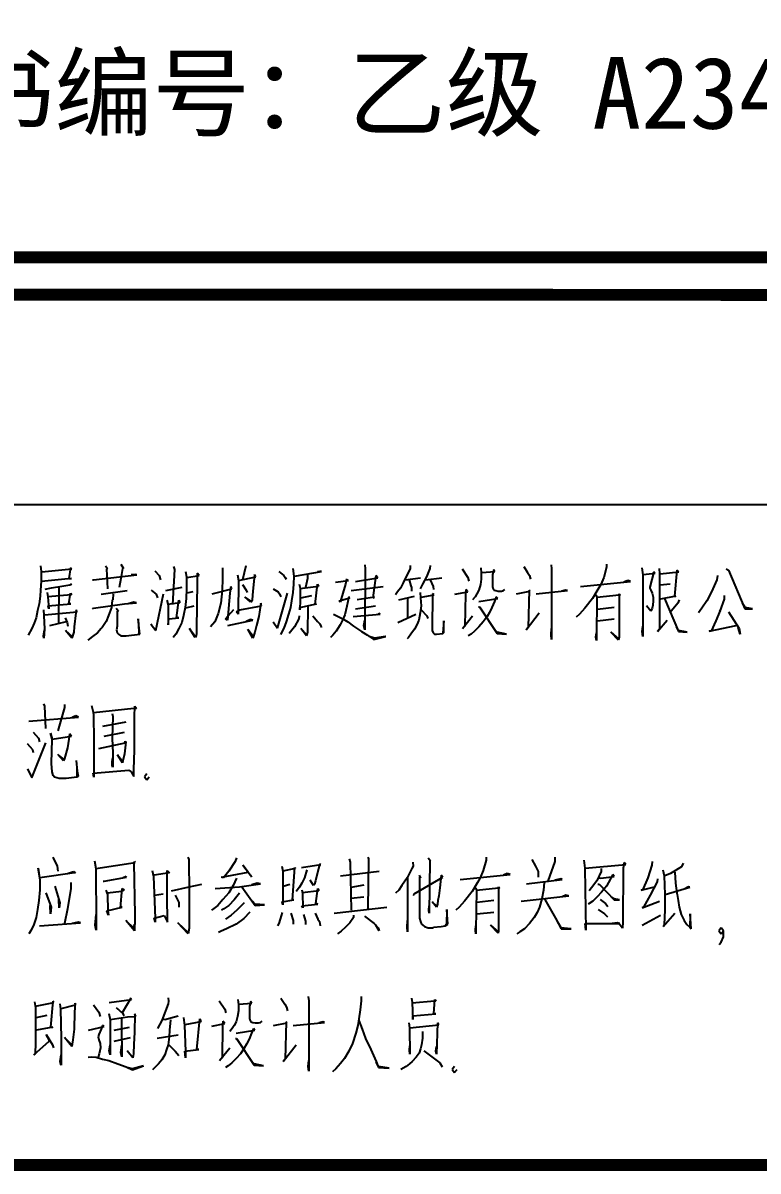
# Model space of a CAD drawing. Extents: x 12152 to 491505, y 111028 to 412681.
# Drawn here: x 79590 to 83281, y 354068 to 359829 of the extents above; entities that cross this region are included whole.
import ezdxf

# ---------------------------------------------------------------- set-up
doc = ezdxf.new("R2010")
doc.units = 0
doc.header["$LTSCALE"] = 1000
doc.header["$MEASUREMENT"] = 0
doc.layers.add('PUB_TITLE', color=4, linetype='Continuous')
doc.styles.add('STYLE4', font='', dxfattribs={"width": 0.8})
doc.styles.get('STYLE4').set_extended_font_data('SimSun')

msp = doc.modelspace()

# ---------------------------------------------------------------- linework, layer by layer
at = {"layer": 'PUB_TITLE'}
for p, q in [((77366.5, 357412.1), (85766.5, 357412.1)), ((79677.9, 357104.4), (79680.4, 357077.2)), ((80004.5, 357104.4), (80014.2, 357092.3)), ((80081.9, 357113.5), (80094, 357092.3)), ((80345.6, 357101.4), (80350.4, 357086.3)), ((80708.4, 357104.4), (80691.5, 357034.9)), ((81305.9, 357110.5), (81308.3, 357089.3)), ((81533.2, 357107.4), (81533.2, 357092.3)), ((81634.8, 357107.4), (81632.4, 357092.3)), ((82104.1, 357101.4), (82123.5, 357071.2)), ((82242, 357110.5), (82244.4, 357089.3)), ((82520.2, 357113.5), (82520.2, 357098.4)), ((79680.4, 357077.2), (79680.4, 357028.8)), ((79685.2, 357074.2), (79835.2, 357089.3)), ((79827.9, 357095.4), (79820.7, 357040.9)), ((79835.2, 357089.3), (79827.9, 357095.4)), ((79944, 357034.9), (80161.7, 357059.1)), ((80014.2, 357092.3), (80009.3, 357089.3)), ((80009.3, 357089.3), (80014.2, 356989.5)), ((80089.2, 357092.3), (80081.9, 357040.9)), ((80094, 357092.3), (80089.2, 357092.3)), ((80154.5, 357062.1), (80132.7, 357059.1)), ((80161.7, 357059.1), (80154.5, 357062.1)), ((80251.2, 357080.2), (80273, 357056)), ((80273, 357056), (80280.3, 357034.9)), ((80350.4, 357086.3), (80340.7, 356910.9)), ((80406, 357077.2), (80410.9, 357050)), ((80410.9, 357050), (80410.9, 356989.5)), ((80413.3, 357047), (80473.8, 357056)), ((80464.1, 357068.1), (80464.1, 357022.8)), ((80473.8, 357056), (80464.1, 357068.1)), ((80592.3, 357095.4), (80592.3, 357040.9)), ((80667.3, 357059.1), (80672.1, 357031.9)), ((80672.1, 357031.9), (80759.2, 357050)), ((80751.9, 357062.1), (80749.5, 357025.8)), ((80759.2, 357050), (80751.9, 357062.1)), ((80875.3, 357077.2), (80899.5, 357056)), ((80899.5, 357056), (80906.7, 357047)), ((80906.7, 357047), (80911.6, 357037.9)), ((80945.5, 357092.3), (80950.3, 357053)), ((80950.3, 357053), (80947.9, 357013.7)), ((80952.7, 357053), (81088.2, 357077.2)), ((81018, 357059.1), (81018, 357040.9)), ((81080.9, 357077.2), (81068.8, 357074.2)), ((81088.2, 357077.2), (81080.9, 357077.2)), ((81259.9, 357025.8), (81371.2, 357044)), ((81308.3, 357089.3), (81305.9, 356783.9)), ((81361.5, 357056), (81347, 356944.2)), ((81371.2, 357044), (81361.5, 357056)), ((81533.2, 357092.3), (81499.4, 357019.8)), ((81509.1, 357034.9), (81586.5, 357044)), ((81615.5, 357050), (81596.1, 357013.7)), ((81610.6, 357034.9), (81692.9, 357044)), ((81632.4, 357092.3), (81615.5, 357050)), ((81794.5, 357089.3), (81823.5, 357047)), ((81823.5, 357047), (81828.3, 357028.8)), ((81888.8, 357095.4), (81891.2, 357068.1)), ((81891.2, 357068.1), (81891.2, 357037.9)), ((81893.7, 357071.2), (81959, 357077.2)), ((81954.1, 357086.3), (81946.9, 357062.1)), ((81946.9, 357062.1), (81946.9, 357040.9)), ((81959, 357077.2), (81954.1, 357086.3)), ((82123.5, 357071.2), (82133.1, 357056)), ((82133.1, 357056), (82138, 357037.9)), ((82244.4, 357089.3), (82244.4, 356735.5)), ((82505.6, 357047), (82491.1, 357010.7)), ((82520.2, 357098.4), (82505.6, 357047)), ((82696.7, 357095.4), (82701.6, 357059.1)), ((82701.6, 357059.1), (82701.6, 356750.7)), ((82704, 357062.1), (82764.5, 357068.1)), ((82757.2, 357074.2), (82737.9, 356998.6)), ((82764.5, 357068.1), (82757.2, 357074.2)), ((82783.8, 357092.3), (82786.2, 357065.1)), ((82786.2, 357065.1), (82786.2, 356786.9)), ((82788.7, 357065.1), (82883, 357074.2)), ((82873.3, 357083.3), (82861.2, 356953.2)), ((82883, 357074.2), (82873.3, 357083.3)), ((83076.5, 357056), (83074.1, 357034.9)), ((83120, 357089.3), (83132.1, 357083.3)), ((83132.1, 357083.3), (83214.4, 356889.7)), ((79677.9, 356983.5), (79675.5, 356953.2)), ((79680.4, 357028.8), (79677.9, 356983.5)), ((79832.8, 357040.9), (79682.8, 357025.8)), ((79731.2, 356992.6), (79699.7, 356986.5)), ((79765, 356998.6), (79731.2, 356992.6)), ((79825.5, 357007.7), (79765, 356998.6)), ((79769.9, 356995.6), (79767.4, 356817.2)), ((79820.7, 357040.9), (79832.8, 357040.9)), ((79832.8, 357013.7), (79825.5, 357007.7)), ((79939.2, 357034.9), (79944, 357034.9)), ((80081.9, 357040.9), (80072.2, 356995.6)), ((80234.3, 356983.5), (80258.5, 356962.3)), ((80306.9, 356980.5), (80389.1, 356998.6)), ((80410.9, 356989.5), (80408.5, 356941.1)), ((80464.1, 357022.8), (80461.7, 356786.9)), ((80539.1, 356965.3), (80638.3, 356989.5)), ((80592.3, 357040.9), (80589.9, 356980.5)), ((80633.4, 357001.6), (80628.6, 356968.4)), ((80638.3, 356989.5), (80633.4, 357001.6)), ((80672.1, 357031.9), (80669.7, 356862.5)), ((80691.5, 357010.7), (80710.8, 356983.5)), ((80710.8, 356983.5), (80715.7, 356971.4)), ((80749.5, 357025.8), (80744.7, 356977.4)), ((80846.3, 356989.5), (80870.5, 356974.4)), ((80947.9, 357013.7), (80945.5, 356971.4)), ((80976.9, 357013.7), (80981.7, 356992.6)), ((81073.7, 357001.6), (80979.3, 356989.5)), ((80981.7, 356992.6), (80981.7, 356935.1)), ((81018, 357040.9), (81008.3, 356995.6)), ((81056.7, 356910.9), (81068.8, 357013.7)), ((81068.8, 357013.7), (81073.7, 357001.6)), ((81158.3, 357022.8), (81223.6, 357031.9)), ((81209.1, 357013.7), (81182.5, 356923)), ((81213.9, 357037.9), (81209.1, 357013.7)), ((81223.6, 357031.9), (81213.9, 357037.9)), ((81238.1, 356980.5), (81397.8, 357001.6)), ((81484.9, 356992.6), (81470.4, 356974.4)), ((81499.4, 357019.8), (81484.9, 356992.6)), ((81528.4, 357034.9), (81538.1, 357004.6)), ((81538.1, 357004.6), (81540.5, 356995.6)), ((81540.5, 356995.6), (81540.5, 356977.4)), ((81596.1, 357013.7), (81584, 356989.5)), ((81634.8, 357034.9), (81649.4, 357001.6)), ((81649.4, 357001.6), (81651.8, 356986.5)), ((81813.8, 356986.5), (81811.4, 356962.3)), ((81823.5, 356974.4), (81813.8, 356986.5)), ((81879.1, 356983.5), (81869.5, 356965.3)), ((81886.4, 357010.7), (81879.1, 356983.5)), ((81891.2, 357037.9), (81886.4, 357010.7)), ((81946.9, 357040.9), (81946.9, 357022.8)), ((81946.9, 357022.8), (81946.9, 357001.6)), ((81946.9, 357001.6), (81949.3, 356992.6)), ((81949.3, 356992.6), (81954.1, 356983.5)), ((81954.1, 356983.5), (81963.8, 356980.5)), ((82002.5, 356980.5), (82009.8, 356986.5)), ((82130.7, 356983.5), (82125.9, 356796)), ((82135.5, 356977.4), (82130.7, 356983.5)), ((82314.5, 356983.5), (82295.2, 356977.4)), ((82324.2, 356980.5), (82314.5, 356983.5)), ((82389.5, 357001.6), (82641.1, 357025.8)), ((82476.6, 356986.5), (82450, 356941.1)), ((82491.1, 357010.7), (82476.6, 356986.5)), ((82626.6, 357031.9), (82607.2, 357022.8)), ((82641.1, 357025.8), (82626.6, 357031.9)), ((82737.9, 356998.6), (82737.9, 356992.6)), ((82737.9, 356992.6), (82742.7, 356983.5)), ((82742.7, 356983.5), (82749.9, 356968.4)), ((82839.4, 357013.7), (82788.7, 357007.7)), ((83074.1, 357034.9), (83047.5, 356974.4)), ((79675.5, 356953.2), (79670.7, 356913.9)), ((79711.8, 356971.4), (79714.2, 356950.2)), ((79832.8, 356959.3), (79714.2, 356950.2)), ((79714.2, 356950.2), (79719.1, 356889.7)), ((79820.7, 356913.9), (79827.9, 356968.4)), ((79827.9, 356968.4), (79832.8, 356959.3)), ((79982.7, 356962.3), (80113.4, 356980.5)), ((80038.4, 356932.1), (80033.5, 356895.8)), ((80040.8, 356935.1), (80038.4, 356932.1)), ((80043.2, 356965.3), (80040.8, 356935.1)), ((80256.1, 356780.9), (80294.8, 356965.3)), ((80258.5, 356962.3), (80265.7, 356944.2)), ((80311.7, 356932.1), (80319, 356907.9)), ((80360.1, 356844.4), (80372.2, 356932.1)), ((80372.2, 356932.1), (80377, 356920)), ((80408.5, 356941.1), (80403.6, 356895.8)), ((80442.3, 356974.4), (80413.3, 356968.4)), ((80589.9, 356980.5), (80582.6, 356917)), ((80628.6, 356968.4), (80616.5, 356832.3)), ((80703.6, 356947.2), (80735, 356926)), ((80732.6, 356923), (80703.6, 356947.2)), ((80737.4, 356926), (80732.6, 356923)), ((80739.8, 356935.1), (80737.4, 356926)), ((80744.7, 356977.4), (80739.8, 356935.1)), ((80868, 356793), (80918.8, 356968.4)), ((80870.5, 356974.4), (80877.7, 356965.3)), ((80877.7, 356965.3), (80885, 356950.2)), ((80938.2, 356929.1), (80933.4, 356895.8)), ((80945.5, 356971.4), (80938.2, 356929.1)), ((80981.7, 356935.1), (80979.3, 356883.7)), ((80984.2, 356944.2), (81039.8, 356956.3)), ((81177.7, 356929.1), (81230.9, 356944.2)), ((81182.5, 356923), (81177.7, 356929.1)), ((81226, 356950.2), (81216.4, 356901.8)), ((81230.9, 356944.2), (81226, 356950.2)), ((81354.2, 356947.2), (81267.2, 356935.1)), ((81347, 356944.2), (81354.2, 356947.2)), ((81470.4, 356974.4), (81460.7, 356959.3)), ((81477.6, 356935.1), (81555, 356953.2)), ((81521.1, 356941.1), (81521.1, 356841.4)), ((81584, 356971.4), (81586.5, 356944.2)), ((81586.5, 356944.2), (81588.9, 356904.9)), ((81588.9, 356947.2), (81654.2, 356959.3)), ((81646.9, 356947.2), (81644.5, 356802.1)), ((81646.9, 356965.3), (81646.9, 356947.2)), ((81654.2, 356959.3), (81646.9, 356965.3)), ((81758.2, 356962.3), (81823.5, 356974.4)), ((81811.4, 356962.3), (81809, 356802.1)), ((81859.8, 356950.2), (81847.7, 356935.1)), ((81869.5, 356965.3), (81859.8, 356950.2)), ((81879.1, 356926), (81973.5, 356941.1)), ((81956.6, 356926), (81944.5, 356895.8)), ((81966.2, 356950.2), (81956.6, 356926)), ((81963.8, 356980.5), (81975.9, 356977.4)), ((81973.5, 356941.1), (81966.2, 356950.2)), ((81975.9, 356977.4), (81992.8, 356977.4)), ((81992.8, 356977.4), (82002.5, 356980.5)), ((82067.8, 356965.3), (82135.5, 356977.4)), ((82167, 356965.3), (82324.2, 356980.5)), ((82450, 356941.1), (82411.3, 356892.8)), ((82466.9, 356959.3), (82471.8, 356947.2)), ((82471.8, 356947.2), (82469.4, 356747.6)), ((82471.8, 356947.2), (82583, 356959.3)), ((82583, 356965.3), (82587.9, 356959.3)), ((82583, 356959.3), (82583, 356965.3)), ((82587.9, 356959.3), (82583, 356956.3)), ((82583, 356956.3), (82583, 356744.6)), ((82749.9, 356968.4), (82754.8, 356947.2)), ((82754.8, 356929.1), (82752.4, 356907.9)), ((82754.8, 356947.2), (82754.8, 356929.1)), ((82868.5, 356953.2), (82791.1, 356938.1)), ((82810.4, 356941.1), (82880.6, 356774.8)), ((82861.2, 356953.2), (82868.5, 356953.2)), ((82885.4, 356935.1), (82878.2, 356917)), ((83023.3, 356929.1), (82999.1, 356892.8)), ((83047.5, 356974.4), (83023.3, 356929.1)), ((83110.4, 356938.1), (83088.6, 356877.7)), ((83110.4, 356956.3), (83110.4, 356938.1)), ((79663.4, 356880.7), (79656.2, 356844.4)), ((79670.7, 356913.9), (79663.4, 356880.7)), ((79692.5, 356883.7), (79694.9, 356856.5)), ((79697.3, 356859.5), (79861.8, 356874.6)), ((79716.7, 356904.9), (79830.3, 356913.9)), ((79719.1, 356889.7), (79716.7, 356904.9)), ((79830.3, 356913.9), (79820.7, 356913.9)), ((79854.5, 356868.6), (79847.3, 356799)), ((79856.9, 356883.7), (79854.5, 356868.6)), ((79861.8, 356874.6), (79856.9, 356883.7)), ((79939.2, 356889.7), (79944, 356892.8)), ((79944, 356892.8), (80098.8, 356913.9)), ((80033.5, 356895.8), (80019, 356856.5)), ((80057.7, 356892.8), (80069.8, 356877.7)), ((80062.6, 356877.7), (80062.6, 356808.1)), ((80069.8, 356877.7), (80062.6, 356877.7)), ((80098.8, 356913.9), (80159.3, 356920)), ((80147.2, 356923), (80118.2, 356913.9)), ((80159.3, 356920), (80147.2, 356923)), ((80377, 356920), (80316.5, 356910.9)), ((80319, 356907.9), (80319, 356808.1)), ((80403.6, 356895.8), (80396.4, 356856.5)), ((80447.2, 356901.8), (80406, 356892.8)), ((80582.6, 356917), (80570.5, 356865.6)), ((80606.8, 356838.3), (80647.9, 356886.7)), ((80662.4, 356874.6), (80679.4, 356883.7)), ((80669.7, 356862.5), (80662.4, 356874.6)), ((80679.4, 356883.7), (80788.2, 356904.9)), ((80783.4, 356917), (80773.7, 356850.4)), ((80788.2, 356904.9), (80783.4, 356917)), ((80933.4, 356895.8), (80923.7, 356862.5)), ((80979.3, 356895.8), (81064, 356913.9)), ((80979.3, 356883.7), (80979.3, 356895.8)), ((81020.4, 356898.8), (81018, 356771.8)), ((81064, 356913.9), (81056.7, 356910.9)), ((81216.4, 356901.8), (81206.7, 356859.5)), ((81259.9, 356889.7), (81359.1, 356904.9)), ((81584, 356868.6), (81576.8, 356832.3)), ((81588.9, 356904.9), (81584, 356868.6)), ((81588.9, 356883.7), (81617.9, 356853.5)), ((81876.7, 356898.8), (81881.6, 356898.8)), ((81881.6, 356898.8), (81971.1, 356765.8)), ((81932.4, 356871.6), (81920.3, 356850.4)), ((81944.5, 356895.8), (81932.4, 356871.6)), ((82116.2, 356783.9), (82181.5, 356868.6)), ((82411.3, 356892.8), (82384.7, 356862.5)), ((82558.9, 356895.8), (82474.2, 356886.7)), ((82720.9, 356904.9), (82742.7, 356880.7)), ((82742.7, 356877.7), (82720.9, 356904.9)), ((82749.9, 356892.8), (82742.7, 356877.7)), ((82752.4, 356907.9), (82749.9, 356892.8)), ((82878.2, 356917), (82837, 356868.6)), ((82999.1, 356892.8), (82982.2, 356868.6)), ((83091, 356880.7), (83069.2, 356829.3)), ((83088.6, 356877.7), (83091, 356880.7)), ((83132.1, 356874.6), (83185.4, 356790)), ((83216.8, 356895.8), (83202.3, 356917)), ((83214.4, 356889.7), (83219.2, 356889.7)), ((83253.1, 356889.7), (83216.8, 356895.8)), ((83219.2, 356889.7), (83253.1, 356889.7)), ((79646.5, 356817.2), (79634.4, 356790)), ((79656.2, 356844.4), (79646.5, 356817.2)), ((79694.9, 356856.5), (79697.3, 356786.9)), ((79723.9, 356805.1), (79808.6, 356826.3)), ((79801.3, 356844.4), (79811, 356820.2)), ((79811, 356820.2), (79815.8, 356802.1)), ((80006.9, 356826.3), (79987.6, 356796)), ((80019, 356856.5), (80006.9, 356826.3)), ((80169, 356838.3), (80171.4, 356771.8)), ((80176.2, 356762.8), (80169, 356838.3)), ((80231.9, 356814.2), (80234.3, 356811.1)), ((80234.3, 356811.1), (80256.1, 356780.9)), ((80319, 356808.1), (80321.4, 356838.3)), ((80321.4, 356838.3), (80372.2, 356844.4)), ((80372.2, 356844.4), (80360.1, 356844.4)), ((80386.7, 356820.2), (80372.2, 356790)), ((80396.4, 356856.5), (80386.7, 356820.2)), ((80553.6, 356823.2), (80531.8, 356799)), ((80570.5, 356865.6), (80553.6, 356823.2)), ((80616.5, 356832.3), (80606.8, 356838.3)), ((80618.9, 356805.1), (80744.7, 356832.3)), ((80732.6, 356835.3), (80710.8, 356826.3)), ((80744.7, 356832.3), (80732.6, 356835.3)), ((80773.7, 356850.4), (80761.6, 356805.1)), ((80846.3, 356823.2), (80868, 356793)), ((80911.6, 356823.2), (80899.5, 356793)), ((80923.7, 356862.5), (80911.6, 356823.2)), ((80974.5, 356838.3), (80952.7, 356799)), ((80976.9, 356853.5), (80974.5, 356838.3)), ((81044.6, 356853.5), (81068.8, 356826.3)), ((81068.8, 356826.3), (81080.9, 356814.2)), ((81080.9, 356814.2), (81085.7, 356802.1)), ((81148.6, 356862.5), (81172.8, 356850.4)), ((81172.8, 356850.4), (81192.2, 356841.4)), ((81194.6, 356832.3), (81182.5, 356808.1)), ((81192.2, 356841.4), (81221.2, 356823.2)), ((81206.7, 356859.5), (81194.6, 356832.3)), ((81221.2, 356823.2), (81250.2, 356802.1)), ((81247.8, 356850.4), (81383.3, 356862.5)), ((81301, 356805.1), (81305.9, 356832.3)), ((81376, 356865.6), (81368.8, 356859.5)), ((81383.3, 356862.5), (81376, 356865.6)), ((81472.8, 356820.2), (81562.3, 356862.5)), ((81576.8, 356832.3), (81567.1, 356808.1)), ((81617.9, 356853.5), (81622.7, 356841.4)), ((81702.6, 356829.3), (81697.7, 356768.8)), ((81702.6, 356768.8), (81702.6, 356829.3)), ((81796.9, 356790), (81847.7, 356853.5)), ((81900.9, 356823.2), (81879.1, 356799)), ((81920.3, 356850.4), (81900.9, 356823.2)), ((82384.7, 356862.5), (82367.8, 356847.4)), ((82474.2, 356829.3), (82558.9, 356838.3)), ((82776.6, 356774.8), (82824.9, 356832.3)), ((83069.2, 356829.3), (83045.1, 356777.9)), ((79634.4, 356790), (79615.1, 356756.7)), ((79692.5, 356753.7), (79697.3, 356783.9)), ((79694.9, 356741.6), (79692.5, 356753.7)), ((79697.3, 356786.9), (79694.9, 356741.6)), ((79803.7, 356780.9), (79837.6, 356750.7)), ((79835.2, 356741.6), (79803.7, 356780.9)), ((79840, 356756.7), (79835.2, 356741.6)), ((79844.9, 356771.8), (79840, 356756.7)), ((79847.3, 356799), (79844.9, 356771.8)), ((79963.4, 356768.8), (79939.2, 356750.7)), ((79982.7, 356790), (79963.4, 356768.8)), ((79987.6, 356796), (79982.7, 356790)), ((80062.6, 356802.1), (80060.1, 356783.9)), ((80060.1, 356783.9), (80062.6, 356768.8)), ((80062.6, 356808.1), (80062.6, 356802.1)), ((80062.6, 356768.8), (80069.8, 356762.8)), ((80069.8, 356762.8), (80081.9, 356753.7)), ((80081.9, 356753.7), (80108.5, 356753.7)), ((80108.5, 356753.7), (80176.2, 356762.8)), ((80171.4, 356771.8), (80171.4, 356762.8)), ((80357.7, 356762.8), (80343.1, 356744.6)), ((80372.2, 356790), (80357.7, 356762.8)), ((80425.4, 356790), (80456.8, 356750.7)), ((80454.4, 356744.6), (80425.4, 356790)), ((80459.3, 356753.7), (80454.4, 356744.6)), ((80461.7, 356765.8), (80459.3, 356753.7)), ((80461.7, 356786.9), (80461.7, 356765.8)), ((80718.1, 356786.9), (80747.1, 356750.7)), ((80744.7, 356741.6), (80718.1, 356786.9)), ((80754.4, 356771.8), (80744.7, 356741.6)), ((80761.6, 356805.1), (80754.4, 356771.8)), ((80899.5, 356793), (80882.6, 356759.7)), ((80952.7, 356799), (80926.1, 356765.8)), ((80984.2, 356790), (81013.2, 356759.7)), ((81013.2, 356753.7), (80984.2, 356790)), ((81015.6, 356756.7), (81013.2, 356753.7)), ((81018, 356771.8), (81015.6, 356756.7)), ((81085.7, 356802.1), (81088.2, 356796)), ((81146.2, 356756.7), (81134.1, 356744.6)), ((81163.2, 356777.9), (81146.2, 356756.7)), ((81182.5, 356808.1), (81163.2, 356777.9)), ((81250.2, 356802.1), (81288.9, 356774.8)), ((81288.9, 356774.8), (81320.4, 356756.7)), ((81305.9, 356783.9), (81301, 356805.1)), ((81320.4, 356756.7), (81325.2, 356753.7)), ((81325.2, 356753.7), (81351.8, 356735.5)), ((81538.1, 356762.8), (81526, 356744.6)), ((81555, 356786.9), (81538.1, 356762.8)), ((81567.1, 356808.1), (81555, 356786.9)), ((81644.5, 356802.1), (81644.5, 356780.9)), ((81644.5, 356780.9), (81649.4, 356768.8)), ((81649.4, 356768.8), (81656.6, 356762.8)), ((81656.6, 356762.8), (81666.3, 356762.8)), ((81666.3, 356762.8), (81697.7, 356765.8)), ((81697.7, 356765.8), (81702.6, 356768.8)), ((81809, 356802.1), (81796.9, 356790)), ((81840.4, 356762.8), (81825.9, 356753.7)), ((81857.4, 356777.9), (81840.4, 356762.8)), ((81879.1, 356799), (81857.4, 356777.9)), ((81971.1, 356771.8), (81959, 356783.9)), ((82017, 356762.8), (81971.1, 356771.8)), ((81971.1, 356765.8), (82017, 356762.8)), ((82125.9, 356796), (82116.2, 356783.9)), ((82242, 356759.7), (82244.4, 356790)), ((82244.4, 356735.5), (82242, 356759.7)), ((82466.9, 356747.6), (82469.4, 356768.8)), ((82541.9, 356771.8), (82580.6, 356738.6)), ((82580.6, 356732.5), (82541.9, 356771.8)), ((82699.2, 356774.8), (82701.6, 356802.1)), ((82701.6, 356750.7), (82699.2, 356774.8)), ((82786.2, 356786.9), (82776.6, 356774.8)), ((82880.6, 356780.9), (82870.9, 356799)), ((82924.1, 356771.8), (82880.6, 356780.9)), ((82880.6, 356774.8), (82924.1, 356771.8)), ((83035.4, 356777.9), (83170.8, 356805.1)), ((83045.1, 356777.9), (83035.4, 356777.9)), ((83190.2, 356762.8), (83180.5, 356796)), ((83185.4, 356790), (83190.2, 356762.8)), ((79939.2, 356750.7), (79915, 356732.5)), ((81354.2, 356741.6), (81327.6, 356750.7)), ((81351.8, 356735.5), (81412.3, 356750.7)), ((81409.9, 356750.7), (81354.2, 356741.6)), ((81412.3, 356750.7), (81409.9, 356750.7)), ((81526, 356744.6), (81518.7, 356738.6)), ((82469.4, 356729.5), (82466.9, 356747.6)), ((82469.4, 356747.6), (82469.4, 356729.5)), ((82583, 356744.6), (82580.6, 356732.5)), ((79692.5, 356412.9), (79697.3, 356400.8)), ((79798.9, 356409.8), (79798.9, 356394.7)), ((79697.3, 356400.8), (79702.1, 356288.9)), ((79798.9, 356394.7), (79765, 356276.8)), ((79854.5, 356352.4), (79837.6, 356343.3)), ((79869, 356346.3), (79854.5, 356352.4)), ((79934.4, 356403.8), (79941.6, 356370.5)), ((79941.6, 356370.5), (79944, 356355.4)), ((80147.2, 356388.7), (79944, 356367.5)), ((79944, 356355.4), (79946.4, 356228.4)), ((80038.4, 356364.5), (80040.8, 356349.4)), ((80159.3, 356388.7), (80147.2, 356388.7)), ((80149.6, 356355.4), (80152.1, 356391.7)), ((80149.6, 356261.7), (80149.6, 356355.4)), ((80152.1, 356400.8), (80159.3, 356388.7)), ((80152.1, 356391.7), (80152.1, 356400.8)), ((79619.9, 356325.2), (79869, 356346.3)), ((79990, 356301), (80108.5, 356322.1)), ((80040.8, 356349.4), (80038.4, 356240.5)), ((79641.7, 356270.7), (79668.3, 356240.5)), ((79668.3, 356240.5), (79673.1, 356222.4)), ((79728.7, 356264.7), (79736, 356234.5)), ((79736, 356234.5), (79728.7, 356264.7)), ((79733.6, 356113.5), (79736, 356234.5)), ((79736, 356234.5), (79832.8, 356249.6)), ((79820.7, 356234.5), (79813.4, 356192.1)), ((79823.1, 356261.7), (79820.7, 356234.5)), ((79832.8, 356249.6), (79823.1, 356261.7)), ((79997.2, 356249.6), (80098.8, 356270.7)), ((80038.4, 356240.5), (80040.8, 356164.9)), ((80149.6, 356180), (80149.6, 356261.7)), ((79610.2, 356213.3), (79636.8, 356183.1)), ((79634.4, 356041), (79704.6, 356216.3)), ((79636.8, 356183.1), (79641.7, 356167.9)), ((79813.4, 356192.1), (79798.9, 356137.7)), ((79946.4, 356228.4), (79946.4, 356134.7)), ((79970.6, 356189.1), (80103.7, 356216.3)), ((80106.1, 356222.4), (80098.8, 356161.9)), ((80103.7, 356225.4), (80108.5, 356219.3)), ((80103.7, 356216.3), (80103.7, 356225.4)), ((80108.5, 356219.3), (80106.1, 356222.4)), ((80147.2, 356083.3), (80149.6, 356180)), ((79794.1, 356125.6), (79765, 356158.9)), ((79769.9, 356152.8), (79796.5, 356131.7)), ((79798.9, 356137.7), (79794.1, 356125.6)), ((79856.9, 356128.6), (79861.8, 356074.2)), ((79946.4, 356134.7), (79946.4, 356044)), ((80038.4, 356122.6), (80040.8, 356140.7)), ((80038.4, 356104.4), (80038.4, 356122.6)), ((80040.8, 356164.9), (80040.8, 356095.4)), ((80065, 356155.9), (80091.6, 356122.6)), ((80089.2, 356116.5), (80065, 356155.9)), ((80091.6, 356125.6), (80089.2, 356116.5)), ((80098.8, 356161.9), (80091.6, 356125.6)), ((79612.6, 356086.3), (79634.4, 356041)), ((79736, 356071.2), (79733.6, 356113.5)), ((79740.8, 356053), (79736, 356071.2)), ((79859.4, 356098.4), (79859.4, 356047)), ((79861.8, 356074.2), (79866.6, 356050)), ((79941.6, 356065.1), (80120.6, 356080.3)), ((79946.4, 356044), (79941.6, 356065.1)), ((80040.8, 356095.4), (80038.4, 356104.4)), ((80120.6, 356080.3), (80132.7, 356071.2)), ((80132.7, 356071.2), (80147.2, 356047)), ((80147.2, 356047), (80147.2, 356083.3)), ((79748.1, 356044), (79740.8, 356053)), ((79772.3, 356037.9), (79748.1, 356044)), ((79806.2, 356037.9), (79772.3, 356037.9)), ((79859.4, 356044), (79806.2, 356037.9)), ((79866.6, 356050), (79859.4, 356044)), ((80212.2, 356061.4), (80200.4, 356046.7)), ((80200.4, 356046.7), (80212.2, 356031.9)), ((80212.2, 356031.9), (80224.1, 356046.7)), ((79740.3, 355642.9), (79762, 355597.5)), ((79948.3, 355624.8), (79955.6, 355585.4)), ((79955.6, 355585.4), (80153.9, 355615.7)), ((80149.1, 355621.7), (80146.6, 355612.7)), ((80146.6, 355612.7), (80151.5, 355355.7)), ((80153.9, 355615.7), (80149.1, 355621.7)), ((80417.6, 355642.9), (80422.4, 355630.8)), ((80422.4, 355630.8), (80424.8, 355464.5)), ((80654.6, 355621.7), (80623.2, 355573.4)), ((80661.9, 355639.9), (80654.6, 355621.7)), ((80693.3, 355603.6), (80732, 355552.2)), ((80719.9, 355567.3), (80693.3, 355603.6)), ((80988.4, 355591.5), (81085.2, 355606.6)), ((81080.3, 355609.6), (81073.1, 355585.4)), ((81085.2, 355606.6), (81080.3, 355609.6)), ((81227.9, 355633.8), (81232.7, 355618.7)), ((81232.7, 355618.7), (81237.6, 355376.8)), ((81322.2, 355642.9), (81324.7, 355633.8)), ((81324.7, 355633.8), (81322.2, 355382.9)), ((81547.2, 355618.7), (81549.6, 355597.5)), ((81624.6, 355639.9), (81636.7, 355624.8)), ((81631.9, 355627.8), (81629.4, 355361.7)), ((81636.7, 355624.8), (81631.9, 355627.8)), ((81914.9, 355627.8), (81900.3, 355576.4)), ((81914.9, 355642.9), (81914.9, 355627.8)), ((82144.7, 355630.8), (82164, 355597.5)), ((82260.8, 355621.7), (82224.5, 355522)), ((82260.8, 355642.9), (82260.8, 355621.7)), ((82405.9, 355627.8), (82410.7, 355588.5)), ((82413.2, 355588.5), (82616.3, 355606.6)), ((82609.1, 355615.7), (82604.2, 355588.5)), ((82616.3, 355606.6), (82609.1, 355615.7)), ((82747, 355603.6), (82727.6, 355540.1)), ((82749.4, 355621.7), (82747, 355603.6)), ((82904.2, 355612.7), (82896.9, 355594.5)), ((79665.3, 355588.5), (79675, 355528)), ((79675, 355540.1), (79665.3, 355588.5)), ((79849.1, 355564.3), (79675, 355540.1)), ((79762, 355597.5), (79764.5, 355573.4)), ((79812.8, 355561.3), (79844.3, 355570.3)), ((79844.3, 355570.3), (79854, 355564.3)), ((79854, 355564.3), (79849.1, 355564.3)), ((79955.6, 355585.4), (79955.6, 355573.4)), ((79955.6, 355573.4), (79958, 355328.4)), ((79996.7, 355522), (80110.4, 355543.1)), ((80107.9, 355546.1), (80093.4, 355540.1)), ((80110.4, 355543.1), (80107.9, 355546.1)), ((80238.6, 355576.4), (80245.8, 355546.1)), ((80245.8, 355546.1), (80253.1, 355337.5)), ((80325.6, 355564.3), (80248.2, 355552.2)), ((80313.6, 355576.4), (80325.6, 355564.3)), ((80313.6, 355449.4), (80313.6, 355576.4)), ((80586.9, 355543.1), (80719.9, 355567.3)), ((80596.6, 355540.1), (80586.9, 355543.1)), ((80623.2, 355573.4), (80596.6, 355540.1)), ((80732, 355552.2), (80736.9, 355543.1)), ((80889.3, 355597.5), (80894.1, 355573.4)), ((80957, 355585.4), (80894.1, 355573.4)), ((80894.1, 355573.4), (80894.1, 355485.7)), ((80942.5, 355428.2), (80954.6, 355591.5)), ((80954.6, 355591.5), (80957, 355585.4)), ((81015, 355579.4), (81002.9, 355540.1)), ((81073.1, 355585.4), (81058.6, 355525)), ((81184.4, 355549.2), (81377.9, 355573.4)), ((81542.4, 355585.4), (81518.2, 355540.1)), ((81549.6, 355597.5), (81542.4, 355585.4)), ((81554.4, 355458.5), (81697.2, 355543.1)), ((81578.6, 355552.2), (81585.9, 355537.1)), ((81581.1, 355543.1), (81581.1, 355358.7)), ((81585.9, 355537.1), (81581.1, 355543.1)), ((81689.9, 355552.2), (81682.6, 355488.7)), ((81697.2, 355543.1), (81689.9, 355552.2)), ((81784.2, 355531), (82035.8, 355555.2)), ((81900.3, 355576.4), (81885.8, 355540.1)), ((82021.3, 355561.3), (82001.9, 355552.2)), ((82035.8, 355555.2), (82021.3, 355561.3)), ((82164, 355597.5), (82176.1, 355570.3)), ((82176.1, 355570.3), (82176.1, 355543.1)), ((82410.7, 355588.5), (82415.6, 355277)), ((82493, 355570.3), (82471.2, 355525)), ((82490.6, 355537.1), (82558.3, 355546.1)), ((82493, 355585.4), (82493, 355570.3)), ((82551, 355555.2), (82519.6, 355497.8)), ((82558.3, 355546.1), (82551, 355555.2)), ((82604.2, 355588.5), (82601.8, 355316.3)), ((82802.6, 355579.4), (82809.9, 355549.2)), ((82809.9, 355549.2), (82812.3, 355455.4)), ((82841.3, 355561.3), (82812.3, 355549.2)), ((82896.9, 355594.5), (82841.3, 355561.3)), ((82863.1, 355567.3), (82865.5, 355512.9)), ((79675, 355528), (79675, 355479.6)), ((79749.9, 355497.8), (79774.1, 355413.1)), ((79829.8, 355485.7), (79812.8, 355382.9)), ((79829.8, 355515.9), (79829.8, 355485.7)), ((79991.8, 355522), (79996.7, 355522)), ((80078.9, 355388.9), (80088.6, 355485.7)), ((80088.6, 355485.7), (80098.3, 355476.6)), ((80335.3, 355473.6), (80424.8, 355494.7)), ((80424.8, 355494.7), (80487.7, 355506.8)), ((80555.4, 355485.7), (80676.4, 355494.7)), ((80644.9, 355500.8), (80623.2, 355464.5)), ((80661.9, 355537.1), (80644.9, 355500.8)), ((80676.4, 355494.7), (80782.8, 355509.9)), ((80688.5, 355494.7), (80756.2, 355401)), ((80765.9, 355512.9), (80739.3, 355503.8)), ((80782.8, 355509.9), (80765.9, 355512.9)), ((80894.1, 355485.7), (80894.1, 355404)), ((80896.5, 355497.8), (80930.4, 355506.8)), ((80978.7, 355491.7), (80961.8, 355470.6)), ((80990.8, 355512.9), (80978.7, 355491.7)), ((81002.9, 355540.1), (80990.8, 355512.9)), ((81048.9, 355500.8), (81032, 355528)), ((81053.7, 355506.8), (81048.9, 355500.8)), ((81058.6, 355525), (81053.7, 355506.8)), ((81061, 355410.1), (81070.7, 355485.7)), ((81070.7, 355485.7), (81075.5, 355473.6)), ((81237.6, 355491.7), (81302.9, 355503.8)), ((81491.6, 355500.8), (81477, 355476.6)), ((81518.2, 355540.1), (81491.6, 355500.8)), ((81520.6, 355540.1), (81520.6, 355268)), ((81682.6, 355488.7), (81677.8, 355449.4)), ((81871.3, 355515.9), (81844.7, 355470.6)), ((81861.6, 355488.7), (81866.5, 355476.6)), ((81866.5, 355476.6), (81977.8, 355488.7)), ((81885.8, 355540.1), (81871.3, 355515.9)), ((81977.8, 355494.7), (81982.6, 355488.7)), ((81977.8, 355488.7), (81977.8, 355494.7)), ((81982.6, 355488.7), (81977.8, 355485.7)), ((81977.8, 355485.7), (81977.8, 355274)), ((82118.1, 355509.9), (82297, 355531)), ((82207.5, 355515.9), (82202.7, 355476.6)), ((82289.8, 355534), (82260.8, 355528)), ((82297, 355531), (82289.8, 355534)), ((82444.6, 355488.7), (82432.5, 355473.6)), ((82471.2, 355525), (82444.6, 355488.7)), ((82476, 355506.8), (82483.3, 355506.8)), ((82480.9, 355540.1), (82490.6, 355537.1)), ((82483.3, 355506.8), (82558.3, 355428.2)), ((82519.6, 355497.8), (82495.4, 355467.5)), ((82693.7, 355476.6), (82761.5, 355494.7)), ((82727.6, 355540.1), (82701, 355476.6)), ((82773.6, 355518.9), (82739.7, 355452.4)), ((82776, 355534), (82773.6, 355518.9)), ((82814.7, 355455.4), (82938.1, 355491.7)), ((82865.5, 355512.9), (82872.7, 355461.5)), ((82930.8, 355494.7), (82909, 355482.6)), ((82938.1, 355491.7), (82930.8, 355494.7)), ((79675, 355479.6), (79670.1, 355425.2)), ((79704, 355464.5), (79730.6, 355391.9)), ((79771.7, 355388.9), (79769.3, 355431.2)), ((80006.4, 355476.6), (80013.6, 355455.4)), ((80083.8, 355470.6), (80013.6, 355461.5)), ((80013.6, 355455.4), (80016, 355373.8)), ((80098.3, 355476.6), (80083.8, 355470.6)), ((80250.7, 355452.4), (80294.2, 355458.5)), ((80316, 355316.3), (80313.6, 355449.4)), ((80354.7, 355452.4), (80371.6, 355416.1)), ((80424.8, 355464.5), (80424.8, 355361.7)), ((80594.1, 355431.2), (80567.5, 355401)), ((80623.2, 355464.5), (80594.1, 355431.2)), ((80649.8, 355428.2), (80623.2, 355401)), ((80676.4, 355461.5), (80649.8, 355428.2)), ((80891.7, 355419.2), (80949.7, 355428.2)), ((80949.7, 355428.2), (80942.5, 355428.2)), ((80990.8, 355479.6), (80993.3, 355461.5)), ((81075.5, 355473.6), (80993.3, 355464.5)), ((80993.3, 355461.5), (80995.7, 355388.9)), ((81235.2, 355437.3), (81300.5, 355443.3)), ((81477, 355476.6), (81460.1, 355461.5)), ((81547.2, 355455.4), (81552, 355452.4)), ((81552, 355452.4), (81554.4, 355458.5)), ((81677.8, 355449.4), (81673, 355425.2)), ((81844.7, 355470.6), (81806, 355422.2)), ((81866.5, 355476.6), (81864.1, 355277)), ((82091.4, 355422.2), (82330.9, 355449.4)), ((82195.5, 355434.3), (82183.4, 355391.9)), ((82202.7, 355476.6), (82195.5, 355434.3)), ((82210, 355431.2), (82236.6, 355382.9)), ((82316.4, 355452.4), (82297, 355443.3)), ((82328.5, 355449.4), (82316.4, 355452.4)), ((82473.6, 355443.3), (82451.9, 355422.2)), ((82495.4, 355467.5), (82473.6, 355443.3)), ((82488.1, 355431.2), (82514.7, 355410.1)), ((82558.3, 355434.3), (82546.2, 355440.3)), ((82584.9, 355428.2), (82558.3, 355434.3)), ((82558.3, 355428.2), (82584.9, 355428.2)), ((82701, 355476.6), (82693.7, 355476.6)), ((82739.7, 355452.4), (82705.8, 355391.9)), ((82812.3, 355455.4), (82812.3, 355376.8)), ((82872.7, 355461.5), (82875.2, 355455.4)), ((82875.2, 355455.4), (82880, 355425.2)), ((79662.9, 355379.8), (79655.6, 355340.5)), ((79670.1, 355425.2), (79662.9, 355379.8)), ((79728.2, 355358.7), (79725.8, 355401)), ((79730.6, 355391.9), (79728.2, 355358.7)), ((79774.1, 355413.1), (79771.7, 355388.9)), ((79812.8, 355382.9), (79798.3, 355310.3)), ((80011.2, 355373.8), (80088.6, 355391.9)), ((80018.4, 355352.6), (80011.2, 355373.8)), ((80016, 355373.8), (80018.4, 355352.6)), ((80083.8, 355391.9), (80078.9, 355388.9)), ((80088.6, 355391.9), (80083.8, 355391.9)), ((80371.6, 355416.1), (80371.6, 355391.9)), ((80548.2, 355385.9), (80536.1, 355376.8)), ((80567.5, 355401), (80548.2, 355385.9)), ((80599, 355382.9), (80586.9, 355376.8)), ((80623.2, 355401), (80599, 355382.9)), ((80664.3, 355376.8), (80635.3, 355352.6)), ((80700.6, 355413.1), (80664.3, 355376.8)), ((80756.2, 355407.1), (80741.7, 355422.2)), ((80802.2, 355404), (80756.2, 355407.1)), ((80756.2, 355401), (80802.2, 355404)), ((80894.1, 355404), (80891.7, 355419.2)), ((80990.8, 355398), (81070.7, 355407.1)), ((80995.7, 355388.9), (80990.8, 355398)), ((81070.7, 355407.1), (81061, 355410.1)), ((81152.9, 355361.7), (81416.6, 355391.9)), ((81627, 355376.8), (81629.4, 355398)), ((81629.4, 355361.7), (81627, 355376.8)), ((81643.9, 355419.2), (81665.7, 355398)), ((81665.7, 355391.9), (81643.9, 355419.2)), ((81670.6, 355407.1), (81665.7, 355391.9)), ((81665.7, 355398), (81668.1, 355404)), ((81673, 355425.2), (81670.6, 355407.1)), ((81718.9, 355379.8), (81716.5, 355307.3)), ((81723.8, 355307.3), (81718.9, 355379.8)), ((81779.4, 355391.9), (81762.5, 355376.8)), ((81806, 355422.2), (81779.4, 355391.9)), ((81953.6, 355425.2), (81868.9, 355416.1)), ((82183.4, 355391.9), (82171.3, 355364.7)), ((82236.6, 355382.9), (82263.2, 355337.5)), ((82451.9, 355422.2), (82427.7, 355407.1)), ((82478.5, 355379.8), (82509.9, 355358.7)), ((82514.7, 355410.1), (82526.8, 355395)), ((82698.6, 355388.9), (82785.7, 355422.2)), ((82705.8, 355391.9), (82698.6, 355388.9)), ((82812.3, 355376.8), (82809.9, 355304.3)), ((82880, 355425.2), (82884.8, 355391.9)), ((82884.8, 355391.9), (82894.5, 355355.7)), ((79655.6, 355340.5), (79643.5, 355304.3)), ((79672.5, 355298.2), (79878.2, 355313.3)), ((79866.1, 355316.3), (79837, 355310.3)), ((79878.2, 355313.3), (79866.1, 355316.3)), ((79953.1, 355301.2), (79958, 355355.7)), ((79958, 355328.4), (79958, 355277)), ((80105.5, 355325.4), (80146.6, 355286.1)), ((80149.1, 355274), (80105.5, 355325.4)), ((80151.5, 355319.4), (80149.1, 355286.1)), ((80151.5, 355355.7), (80151.5, 355346.6)), ((80151.5, 355346.6), (80151.5, 355319.4)), ((80248.2, 355337.5), (80299, 355349.6)), ((80253.1, 355316.3), (80248.2, 355337.5)), ((80253.1, 355337.5), (80253.1, 355316.3)), ((80299, 355349.6), (80316, 355316.3)), ((80366.8, 355313.3), (80420, 355264.9)), ((80420, 355258.9), (80366.8, 355313.3)), ((80424.8, 355361.7), (80424.8, 355286.1)), ((80635.3, 355352.6), (80606.2, 355331.5)), ((80698.2, 355334.5), (80659.5, 355307.3)), ((80729.6, 355367.7), (80698.2, 355334.5)), ((80882, 355331.5), (80874.7, 355310.3)), ((80891.7, 355364.7), (80882, 355331.5)), ((80935.2, 355361.7), (80947.3, 355325.4)), ((80947.3, 355325.4), (80947.3, 355307.3)), ((80998.1, 355355.7), (81007.8, 355322.4)), ((81007.8, 355322.4), (81007.8, 355304.3)), ((81056.2, 355361.7), (81070.7, 355331.5)), ((81070.7, 355331.5), (81077.9, 355319.4)), ((81077.9, 355319.4), (81082.8, 355298.2)), ((81230.3, 355313.3), (81208.5, 355292.2)), ((81249.7, 355340.5), (81230.3, 355313.3)), ((81249.7, 355352.6), (81249.7, 355340.5)), ((81305.3, 355346.6), (81353.7, 355310.3)), ((81518.2, 355292.2), (81520.6, 355325.4)), ((81581.1, 355358.7), (81581.1, 355337.5)), ((81581.1, 355337.5), (81585.9, 355319.4)), ((81585.9, 355319.4), (81590.7, 355307.3)), ((81868.9, 355358.7), (81953.6, 355367.7)), ((82156.8, 355340.5), (82132.6, 355310.3)), ((82171.3, 355364.7), (82156.8, 355340.5)), ((82263.2, 355337.5), (82292.2, 355283.1)), ((82292.2, 355289.1), (82275.3, 355316.3)), ((82509.9, 355358.7), (82524.4, 355343.6)), ((82572.8, 355313.3), (82548.6, 355310.3)), ((82584.9, 355310.3), (82572.8, 355313.3)), ((82601.8, 355316.3), (82599.4, 355286.1)), ((82698.6, 355301.2), (82790.5, 355352.6)), ((82805, 355295.2), (82863.1, 355361.7)), ((82894.5, 355355.7), (82909, 355325.4)), ((82909, 355325.4), (82923.5, 355304.3)), ((82940.5, 355358.7), (82938.1, 355289.1)), ((82945.3, 355283.1), (82940.5, 355358.7)), ((79631.4, 355277), (79619.3, 355258.9)), ((79643.5, 355304.3), (79631.4, 355277)), ((79958, 355277), (79953.1, 355301.2)), ((80146.6, 355286.1), (80149.1, 355307.3)), ((80149.1, 355286.1), (80149.1, 355274)), ((80424.8, 355286.1), (80420, 355258.9)), ((80584.5, 355271), (80572.4, 355264.9)), ((80611.1, 355283.1), (80584.5, 355271)), ((80659.5, 355307.3), (80611.1, 355283.1)), ((80874.7, 355310.3), (80867.5, 355298.2)), ((81186.8, 355271), (81169.8, 355258.9)), ((81208.5, 355292.2), (81186.8, 355271)), ((81353.7, 355310.3), (81373, 355289.1)), ((81377.9, 355274), (81360.9, 355301.2)), ((81373, 355289.1), (81377.9, 355274)), ((81520.6, 355268), (81518.2, 355292.2)), ((81590.7, 355307.3), (81598, 355301.2)), ((81598, 355301.2), (81605.2, 355295.2)), ((81605.2, 355295.2), (81624.6, 355289.1)), ((81624.6, 355289.1), (81648.8, 355289.1)), ((81648.8, 355289.1), (81651.2, 355292.2)), ((81651.2, 355292.2), (81689.9, 355295.2)), ((81689.9, 355295.2), (81709.3, 355298.2)), ((81716.5, 355307.3), (81709.3, 355298.2)), ((81709.3, 355298.2), (81723.8, 355307.3)), ((81861.6, 355277), (81864.1, 355298.2)), ((81864.1, 355258.9), (81861.6, 355277)), ((81864.1, 355277), (81864.1, 355258.9)), ((81936.6, 355301.2), (81975.3, 355268)), ((81975.3, 355261.9), (81936.6, 355301.2)), ((81977.8, 355274), (81975.3, 355261.9)), ((82084.2, 355268), (82069.7, 355258.9)), ((82108.4, 355283.1), (82084.2, 355268)), ((82132.6, 355310.3), (82108.4, 355283.1)), ((82338.2, 355283.1), (82292.2, 355289.1)), ((82292.2, 355283.1), (82343, 355283.1)), ((82343, 355283.1), (82338.2, 355283.1)), ((82413.2, 355310.3), (82584.9, 355310.3)), ((82415.6, 355277), (82413.2, 355310.3)), ((82599.4, 355286.1), (82582.5, 355310.3)), ((82809.9, 355304.3), (82805, 355295.2)), ((82923.5, 355304.3), (82938.1, 355292.2)), ((82938.1, 355292.2), (82945.3, 355283.1)), ((83095.3, 355289.1), (83083.2, 355274)), ((83083.2, 355274), (83095.3, 355258.9)), ((83107.4, 355274), (83095.3, 355289.1)), ((83095.3, 355258.9), (83107.4, 355274)), ((83107.4, 355243.8), (83107.4, 355274)), ((83085.6, 355204.5), (83095.3, 355216.6)), ((83095.3, 355216.6), (83107.4, 355243.8)), ((79648.4, 354916.7), (79653.2, 354886.4)), ((79653.2, 354895.5), (79745.1, 354913.6)), ((79740.3, 354919.7), (79728.2, 354789.7)), ((79745.1, 354913.6), (79740.3, 354919.7)), ((79851.5, 354910.6), (79849.1, 354865.3)), ((79854, 354901.5), (79851.5, 354910.6)), ((80023.3, 354913.6), (80134.6, 354928.8)), ((80132.1, 354934.8), (80088.6, 354862.2)), ((80134.6, 354928.8), (80132.1, 354934.8)), ((80318.4, 354937.8), (80320.8, 354919.7)), ((80320.8, 354919.7), (80318.4, 354907.6)), ((80574.8, 354922.7), (80603.8, 354880.4)), ((80669.1, 354928.8), (80671.5, 354901.5)), ((80674, 354904.6), (80739.3, 354910.6)), ((80734.4, 354919.7), (80727.2, 354895.5)), ((80739.3, 354910.6), (80734.4, 354919.7)), ((80884.4, 354934.8), (80903.8, 354904.6)), ((81022.3, 354943.9), (81024.7, 354922.7)), ((81024.7, 354922.7), (81024.7, 354568.9)), ((81288.4, 354922.7), (81283.5, 354877.4)), ((81288.4, 354943.9), (81288.4, 354922.7)), ((81539.9, 354934.8), (81544.8, 354913.6)), ((81656, 354919.7), (81544.8, 354910.6)), ((81544.8, 354913.6), (81547.2, 354829)), ((81653.6, 354856.2), (81658.5, 354928.8)), ((81663.3, 354919.7), (81656, 354919.7)), ((81658.5, 354928.8), (81663.3, 354919.7)), ((79653.2, 354886.4), (79653.2, 354795.7)), ((79774.1, 354907.6), (79779, 354880.4)), ((79779, 354880.4), (79781.4, 354735.2)), ((79781.4, 354883.4), (79854, 354901.5)), ((79849.1, 354865.3), (79846.7, 354780.6)), ((79943.5, 354901.5), (79970.1, 354865.3)), ((79970.1, 354865.3), (79977.3, 354844.1)), ((80020.9, 354859.2), (80028.1, 354826)), ((80059.6, 354886.4), (80091, 354859.2)), ((80088.6, 354862.2), (80059.6, 354886.4)), ((80091, 354859.2), (80095.9, 354847.1)), ((80151.5, 354856.2), (80149.1, 354762.5)), ((80156.3, 354844.1), (80151.5, 354856.2)), ((80318.4, 354907.6), (80286.9, 354822.9)), ((80603.8, 354880.4), (80608.7, 354862.2)), ((80671.5, 354871.3), (80666.7, 354844.1)), ((80671.5, 354901.5), (80671.5, 354871.3)), ((80727.2, 354895.5), (80727.2, 354874.3)), ((80727.2, 354874.3), (80727.2, 354856.2)), ((80727.2, 354856.2), (80727.2, 354835)), ((80903.8, 354904.6), (80913.4, 354889.4)), ((80913.4, 354889.4), (80918.3, 354871.3)), ((81283.5, 354877.4), (81276.3, 354832)), ((81547.2, 354847.1), (81663.3, 354856.2)), ((81663.3, 354856.2), (81653.6, 354856.2)), ((79653.2, 354795.7), (79653.2, 354720.1)), ((79655.6, 354838), (79711.2, 354850.1)), ((79989.4, 354798.7), (79982.2, 354780.6)), ((79996.7, 354792.7), (79989.4, 354798.7)), ((80028.1, 354829), (80071.7, 354835)), ((80028.1, 354826), (80028.1, 354689.9)), ((80071.7, 354835), (80115.2, 354841.1)), ((80083.8, 354832), (80083.8, 354756.4)), ((80115.2, 354841.1), (80156.3, 354844.1)), ((80286.9, 354822.9), (80265.2, 354783.6)), ((80291.8, 354832), (80301.5, 354829)), ((80301.5, 354829), (80369.2, 354847.1)), ((80330.5, 354826), (80325.6, 354774.6)), ((80395.8, 354838), (80400.6, 354798.7)), ((80400.6, 354798.7), (80405.5, 354668.7)), ((80482.9, 354816.9), (80403.1, 354801.8)), ((80463.5, 354677.8), (80478, 354832)), ((80478, 354832), (80482.9, 354816.9)), ((80538.5, 354795.7), (80603.8, 354807.8)), ((80591.7, 354795.7), (80589.3, 354635.5)), ((80594.1, 354819.9), (80591.7, 354795.7)), ((80603.8, 354807.8), (80594.1, 354819.9)), ((80649.8, 354798.7), (80640.1, 354783.6)), ((80659.5, 354816.9), (80649.8, 354798.7)), ((80666.7, 354844.1), (80659.5, 354816.9)), ((80727.2, 354835), (80729.6, 354826)), ((80729.6, 354826), (80734.4, 354816.9)), ((80734.4, 354816.9), (80744.1, 354813.9)), ((80744.1, 354813.9), (80756.2, 354810.8)), ((80756.2, 354810.8), (80773.1, 354810.8)), ((80773.1, 354810.8), (80782.8, 354813.9)), ((80782.8, 354813.9), (80790.1, 354819.9)), ((80848.1, 354798.7), (80915.9, 354810.8)), ((80911, 354816.9), (80906.2, 354629.4)), ((80915.9, 354810.8), (80911, 354816.9)), ((80947.3, 354798.7), (81104.5, 354813.9)), ((81094.9, 354816.9), (81075.5, 354810.8)), ((81104.5, 354813.9), (81094.9, 354816.9)), ((81271.4, 354798.7), (81261.8, 354759.4)), ((81276.3, 354832), (81271.4, 354798.7)), ((81276.3, 354822.9), (81293.2, 354780.6)), ((81527.8, 354810.8), (81530.3, 354786.6)), ((81532.7, 354786.6), (81677.8, 354801.8)), ((81547.2, 354829), (81547.2, 354847.1)), ((81670.6, 354810.8), (81665.7, 354653.6)), ((81677.8, 354801.8), (81670.6, 354810.8)), ((79740.3, 354789.7), (79658, 354774.6)), ((79706.4, 354753.4), (79737.9, 354702)), ((79723.3, 354723.2), (79706.4, 354753.4)), ((79728.2, 354789.7), (79740.3, 354789.7)), ((79798.3, 354738.3), (79834.6, 354702)), ((79834.6, 354692.9), (79798.3, 354738.3)), ((79846.7, 354780.6), (79839.4, 354726.2)), ((79919.3, 354774.6), (79996.7, 354792.7)), ((79970.1, 354753.4), (79967.7, 354741.3)), ((79967.7, 354741.3), (79970.1, 354726.2)), ((79982.2, 354780.6), (79970.1, 354753.4)), ((80047.5, 354774.6), (80124.9, 354789.7)), ((80047.5, 354720.1), (80129.7, 354738.3)), ((80083.8, 354756.4), (80086.2, 354683.8)), ((80149.1, 354762.5), (80146.6, 354705)), ((80369.2, 354750.4), (80262.8, 354732.2)), ((80323.2, 354741.3), (80318.4, 354702)), ((80325.6, 354774.6), (80323.2, 354741.3)), ((80640.1, 354783.6), (80628, 354768.5)), ((80659.5, 354759.4), (80753.8, 354774.6)), ((80736.9, 354759.4), (80724.8, 354729.2)), ((80746.5, 354783.6), (80736.9, 354759.4)), ((80753.8, 354774.6), (80746.5, 354783.6)), ((81261.8, 354759.4), (81244.8, 354708)), ((81293.2, 354780.6), (81310.1, 354732.2)), ((81530.3, 354786.6), (81532.7, 354653.6)), ((81595.6, 354768.5), (81595.6, 354735.2)), ((79643.5, 354650.6), (79720.9, 354720.1)), ((79653.2, 354711.1), (79650.8, 354656.6)), ((79653.2, 354720.1), (79653.2, 354711.1)), ((79720.9, 354720.1), (79723.3, 354723.2)), ((79737.9, 354702), (79742.7, 354686.9)), ((79781.4, 354735.2), (79781.4, 354726.2)), ((79781.4, 354726.2), (79781.4, 354599.2)), ((79837, 354705), (79834.6, 354692.9)), ((79839.4, 354726.2), (79837, 354705)), ((79970.1, 354726.2), (79977.3, 354708)), ((79979.7, 354686.9), (79972.5, 354656.6)), ((79977.3, 354708), (79979.7, 354686.9)), ((80023.3, 354671.7), (80028.1, 354702)), ((80028.1, 354689.9), (80028.1, 354650.6)), ((80081.3, 354662.7), (80086.2, 354699)), ((80086.2, 354683.8), (80086.2, 354680.8)), ((80086.2, 354680.8), (80086.2, 354641.5)), ((80146.6, 354705), (80144.2, 354656.6)), ((80318.4, 354702), (80311.1, 354677.8)), ((80318.4, 354705), (80354.7, 354668.7)), ((80577.2, 354623.4), (80628, 354686.9)), ((80657, 354732.2), (80661.9, 354732.2)), ((80661.9, 354732.2), (80751.4, 354599.2)), ((80700.6, 354683.8), (80681.2, 354656.6)), ((80712.7, 354705), (80700.6, 354683.8)), ((80724.8, 354729.2), (80712.7, 354705)), ((80896.5, 354617.3), (80961.8, 354702)), ((81244.8, 354708), (81225.5, 354668.7)), ((81310.1, 354732.2), (81336.7, 354677.8)), ((81530.3, 354674.8), (81532.7, 354695.9)), ((81585.9, 354680.8), (81578.6, 354659.7)), ((81590.7, 354702), (81585.9, 354680.8)), ((81595.6, 354735.2), (81590.7, 354702)), ((81663.3, 354668.7), (81665.7, 354692.9)), ((79650.8, 354656.6), (79643.5, 354650.6)), ((79776.6, 354617.3), (79781.4, 354650.6)), ((79916.9, 354638.5), (79936.2, 354641.5)), ((79936.2, 354641.5), (79958, 354638.5)), ((79958, 354638.5), (79989.4, 354629.4)), ((79972.5, 354656.6), (79967.7, 354638.5)), ((79989.4, 354629.4), (80020.9, 354623.4)), ((80020.9, 354623.4), (80066.8, 354605.2)), ((80028.1, 354650.6), (80023.3, 354671.7)), ((80086.2, 354641.5), (80081.3, 354662.7)), ((80141.8, 354635.5), (80112.8, 354671.7)), ((80144.2, 354656.6), (80141.8, 354635.5)), ((80286.9, 354626.4), (80270, 354605.2)), ((80301.5, 354650.6), (80286.9, 354626.4)), ((80311.1, 354677.8), (80301.5, 354650.6)), ((80354.7, 354668.7), (80371.6, 354647.6)), ((80403.1, 354668.7), (80473.2, 354677.8)), ((80405.5, 354635.5), (80403.1, 354668.7)), ((80405.5, 354668.7), (80405.5, 354635.5)), ((80473.2, 354677.8), (80463.5, 354677.8)), ((80589.3, 354635.5), (80577.2, 354623.4)), ((80659.5, 354632.4), (80637.7, 354611.3)), ((80681.2, 354656.6), (80659.5, 354632.4)), ((80906.2, 354629.4), (80896.5, 354617.3)), ((81022.3, 354593.1), (81024.7, 354623.4)), ((81203.7, 354632.4), (81184.4, 354608.3)), ((81225.5, 354668.7), (81203.7, 354632.4)), ((81336.7, 354677.8), (81363.4, 354617.3)), ((81532.7, 354653.6), (81530.3, 354674.8)), ((81564.1, 354638.5), (81544.8, 354617.3)), ((81578.6, 354659.7), (81564.1, 354638.5)), ((81602.8, 354671.7), (81663.3, 354626.4)), ((81665.7, 354653.6), (81663.3, 354668.7)), ((81663.3, 354626.4), (81682.6, 354611.3)), ((79781.4, 354599.2), (79776.6, 354617.3)), ((80066.8, 354605.2), (80107.9, 354590.1)), ((80107.9, 354590.1), (80139.4, 354575)), ((80139.4, 354581), (80112.8, 354587.1)), ((80195, 354596.2), (80139.4, 354581)), ((80139.4, 354575), (80195, 354596.2)), ((80255.5, 354590.1), (80241, 354575)), ((80270, 354605.2), (80255.5, 354590.1)), ((80620.8, 354596.2), (80606.2, 354587.1)), ((80637.7, 354611.3), (80620.8, 354596.2)), ((80751.4, 354605.2), (80739.3, 354617.3)), ((80797.3, 354596.2), (80751.4, 354605.2)), ((80751.4, 354599.2), (80797.3, 354596.2)), ((81024.7, 354568.9), (81022.3, 354593.1)), ((81160.2, 354581), (81143.2, 354565.9)), ((81184.4, 354608.3), (81160.2, 354581)), ((81363.4, 354617.3), (81375.4, 354587.1)), ((81375.4, 354593.1), (81363.4, 354614.3)), ((81428.7, 354584.1), (81375.4, 354593.1)), ((81375.4, 354587.1), (81428.7, 354584.1)), ((81513.3, 354593.1), (81486.7, 354578)), ((81530.3, 354605.2), (81513.3, 354593.1)), ((81544.8, 354617.3), (81530.3, 354605.2)), ((81682.6, 354611.3), (81694.7, 354590.1)), ((81757.4, 354592.4), (81745.5, 354577.7)), ((81745.5, 354577.7), (81757.4, 354562.9)), ((81757.4, 354562.9), (81769.2, 354577.7))]:
    msp.add_line(p, q, dxfattribs=at)
at = {"layer": 'PUB_TITLE', "const_width": 60}
for points in [[(77366.5, 358653.4), (85766.5, 358653.4), (85766.5, 365352.4), (77366.5, 365352.4)], [(85766.5, 354097.9), (85756.2, 358464.2), (77373.1, 358466.4), (77366.5, 354097.9)]]:
    msp.add_lwpolyline(points, close=True, dxfattribs=at)

# ---------------------------------------------------------------- texts
at = {"layer": 'PUB_TITLE', "style": 'STYLE4', "width": 1}
msp.add_text('资质证书编号：乙级 A234006529', height=360, dxfattribs=at).set_placement((77784.2, 359298.6))

doc.saveas('drawing.dxf')
